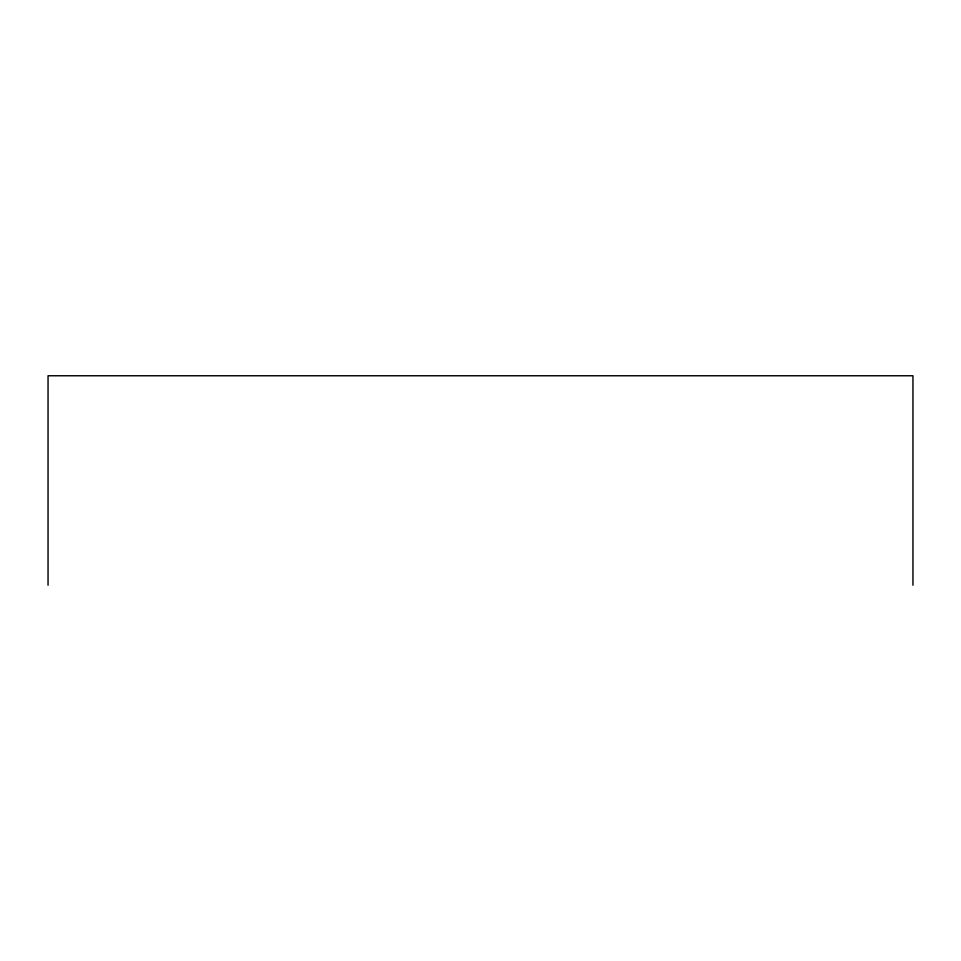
<?xml version="1.0" encoding="UTF-8"?>
<svg xmlns="http://www.w3.org/2000/svg" width="961" height="961" viewBox="0 0 961 961"><rect width="100%" height="100%" fill="white"/><g stroke="black" fill="none" stroke-linecap="round" stroke-linejoin="round"><path stroke-width="1.44" d="M912.95 585.237L912.95 375.763L48.05 375.763L48.05 585.237"/></g></svg>
